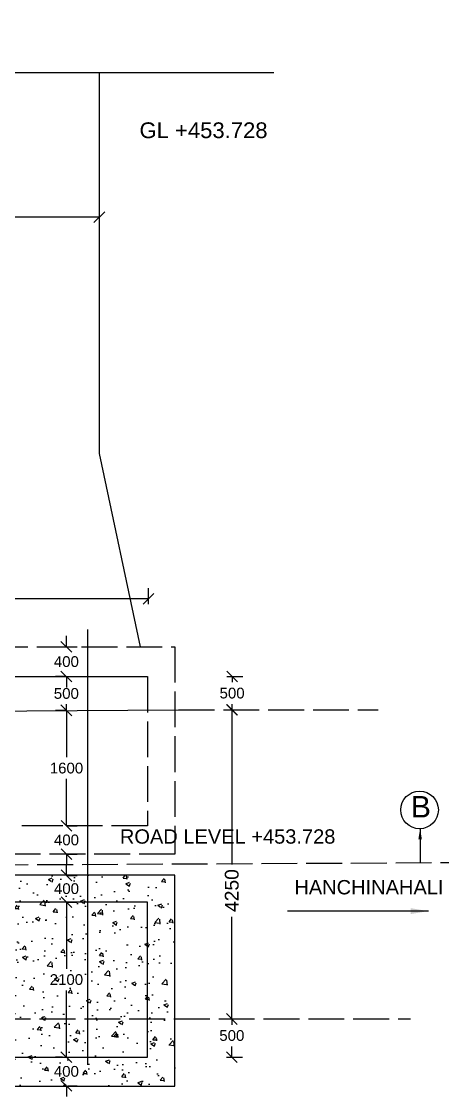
# Model space of a CAD drawing. Header units: inches. Extents: x 20221.8 to 20320.1, y 17529.5 to 17601.
# Drawn here: x 20280.32 to 20287.36, y 17547.93 to 17565.94 of the extents above; entities that cross this region are included whole.
import ezdxf

# ---------------------------------------------------------------- set-up
doc = ezdxf.new("R2010")
doc.units = ezdxf.units.IN
doc.header["$MEASUREMENT"] = 0
doc.linetypes.add('ACAD_ISO02W100', pattern=[15, 12, -3])
for name, color, linetype in [('DIMENSION', 255, 'Continuous'), ('DRAWING', 2, 'Continuous'), ('HATCH', 7, 'Continuous'), ('TEXT', 255, 'Continuous')]:
    doc.layers.add(name, color=color, linetype=linetype)
doc.styles.get("Standard").update_dxf_attribs({"font": 'arial.ttf'})
doc.dimstyles.get("Standard").update_dxf_attribs({"dimtxt": 0.18, "dimasz": 0.18, "dimexe": 0.18, "dimexo": 0.0625, "dimgap": 0.09, "dimtad": 0, "dimtih": 1, "dimtoh": 1, "dimdec": 4, "dimzin": 0, "dimdsep": 46, "dimtxsty": 'Standard', "dimblk": 'OBLIQUE', "dimcen": 0.09, "dimadec": 0, "dimazin": 0, "dimtfac": 1, "dimtdec": 4, "dimtofl": 0, "dimtmove": 0, "dimatfit": 3, "dimfxl": 1, "dimtolj": 1, "dimtzin": 0, "dimarcsym": 0})

# ---------------------------------------------------------------- blocks, each defined once
blk = doc.blocks.new('_Oblique')
at = {"color": 0, "linetype": 'ByBlock', "lineweight": -2}
blk.add_line((-0.5, -0.5), (0.5, 0.5), dxfattribs=at)
blk = doc.blocks.new('*D21')
at = {"layer": 'Defpoints', "color": 0, "transparency": 16777216}
for p in [(20283.688, 17554.968), (20283.688, 17554.413), (20283.839, 17554.413)]:
    blk.add_point(p, dxfattribs=at)
at = {"layer": 'TEXT', "color": 0, "lineweight": -2, "transparency": 16777216}
for p, q in [((20283.75, 17554.968), (20284.019, 17554.968)), ((20283.839, 17554.968), (20283.839, 17554.873)), ((20283.839, 17554.413), (20283.839, 17554.509)), ((20283.75, 17554.413), (20284.019, 17554.413))]:
    blk.add_line(p, q, dxfattribs=at)
at = {"layer": 'TEXT', "color": 0, "lineweight": -2, "transparency": 16777216, "xscale": 0.18, "yscale": 0.18, "zscale": 0.18}
for p, rotation in [((20283.839, 17554.968), 90), ((20283.839, 17554.413), 270)]:
    blk.add_blockref('_Oblique', p, dxfattribs=dict(at, rotation=rotation))
at = {"layer": 'TEXT', "color": 0, "transparency": 16777216, "insert": (20283.839, 17554.691), "char_height": 0.18, "attachment_point": 5}
blk.add_mtext('\\A1;500', dxfattribs=at)
blk = doc.blocks.new('*D22')
at = {"layer": 'Defpoints', "color": 0, "transparency": 16777216}
for p in [(20283.688, 17554.413), (20283.688, 17549.233), (20283.835, 17549.233)]:
    blk.add_point(p, dxfattribs=at)
at = {"layer": 'DIMENSION', "color": 0, "lineweight": -2, "transparency": 16777216}
for p, q in [((20283.75, 17554.413), (20284.015, 17554.413)), ((20283.835, 17554.413), (20283.835, 17551.823)), ((20283.835, 17549.233), (20283.835, 17550.945)), ((20283.75, 17549.233), (20284.015, 17549.233))]:
    blk.add_line(p, q, dxfattribs=at)
at = {"layer": 'DIMENSION', "color": 0, "lineweight": -2, "transparency": 16777216, "xscale": 0.18, "yscale": 0.18, "zscale": 0.18}
for p, rotation in [((20283.835, 17554.413), 90), ((20283.835, 17549.233), 270)]:
    blk.add_blockref('_Oblique', p, dxfattribs=dict(at, rotation=rotation))
at = {"layer": 'DIMENSION', "color": 0, "transparency": 16777216, "insert": (20283.835, 17551.384), "char_height": 0.2308, "attachment_point": 5, "rotation": 90}
blk.add_mtext('\\A1;4250', dxfattribs=at)
blk = doc.blocks.new('*D23')
at = {"layer": 'Defpoints', "color": 0, "transparency": 16777216}
for p in [(20283.684, 17549.233), (20283.684, 17548.594), (20283.835, 17548.594)]:
    blk.add_point(p, dxfattribs=at)
at = {"layer": 'DIMENSION', "color": 0, "lineweight": -2, "transparency": 16777216}
for p, q in [((20283.747, 17549.233), (20284.015, 17549.233)), ((20283.835, 17549.233), (20283.835, 17549.137)), ((20283.835, 17548.594), (20283.835, 17548.773)), ((20283.747, 17548.594), (20284.015, 17548.594))]:
    blk.add_line(p, q, dxfattribs=at)
at = {"layer": 'DIMENSION', "color": 0, "lineweight": -2, "transparency": 16777216, "xscale": 0.18, "yscale": 0.18, "zscale": 0.18}
for p, rotation in [((20283.835, 17549.233), 90), ((20283.835, 17548.594), 270)]:
    blk.add_blockref('_Oblique', p, dxfattribs=dict(at, rotation=rotation))
at = {"layer": 'DIMENSION', "color": 0, "transparency": 16777216, "insert": (20283.835, 17548.955), "char_height": 0.18, "attachment_point": 5}
blk.add_mtext('\\A1;500', dxfattribs=at)
blk = doc.blocks.new('*D25')
at = {"layer": 'Defpoints', "color": 0, "transparency": 16777216}
for p in [(20282.44, 17556.27), (20275.175, 17556.118), (20282.44, 17556.118)]:
    blk.add_point(p, dxfattribs=at)
at = {"layer": 'DIMENSION', "color": 0, "lineweight": -2, "transparency": 16777216}
for p, q in [((20275.175, 17556.181), (20275.175, 17556.45)), ((20282.44, 17556.181), (20282.44, 17556.45)), ((20275.175, 17556.27), (20278.373, 17556.27)), ((20282.44, 17556.27), (20279.242, 17556.27))]:
    blk.add_line(p, q, dxfattribs=at)
at = {"layer": 'DIMENSION', "color": 0, "lineweight": -2, "transparency": 16777216, "xscale": 0.18, "yscale": 0.18, "zscale": 0.18, "rotation": 180}
blk.add_blockref('_Oblique', (20275.175, 17556.27), dxfattribs=at)
at = {"layer": 'DIMENSION', "color": 0, "lineweight": -2, "transparency": 16777216, "xscale": 0.18, "yscale": 0.18, "zscale": 0.18}
blk.add_blockref('_Oblique', (20282.44, 17556.27), dxfattribs=at)
at = {"layer": 'DIMENSION', "color": 0, "transparency": 16777216, "insert": (20278.808, 17556.27), "char_height": 0.2308, "attachment_point": 5}
blk.add_mtext('\\A1;6600', dxfattribs=at)
blk = doc.blocks.new('*D61')
at = {"layer": 'Defpoints', "color": 0, "transparency": 16777216}
for p in [(20281.029, 17548.594), (20281.029, 17548.114), (20281.066, 17548.114)]:
    blk.add_point(p, dxfattribs=at)
at = {"layer": 'DIMENSION', "color": 0, "lineweight": -2, "transparency": 16777216}
for p, q in [((20281.066, 17548.594), (20281.066, 17548.774)), ((20281.091, 17548.594), (20281.246, 17548.594)), ((20281.066, 17548.114), (20281.066, 17547.934)), ((20281.091, 17548.114), (20281.246, 17548.114))]:
    blk.add_line(p, q, dxfattribs=at)
at = {"layer": 'DIMENSION', "color": 0, "lineweight": -2, "transparency": 16777216, "xscale": 0.18, "yscale": 0.18, "zscale": 0.18}
for p, rotation in [((20281.066, 17548.594), 270), ((20281.066, 17548.114), 90)]:
    blk.add_blockref('_Oblique', p, dxfattribs=dict(at, rotation=rotation))
at = {"layer": 'DIMENSION', "color": 0, "transparency": 16777216, "insert": (20281.066, 17548.354), "char_height": 0.18, "attachment_point": 5}
blk.add_mtext('\\A1;400', dxfattribs=at)
blk = doc.blocks.new('*D62')
at = {"layer": 'Defpoints', "color": 0, "transparency": 16777216}
for p in [(20281.029, 17555.469), (20281.029, 17554.968), (20281.066, 17554.968)]:
    blk.add_point(p, dxfattribs=at)
at = {"layer": 'DIMENSION', "color": 0, "lineweight": -2, "transparency": 16777216}
for p, q in [((20281.066, 17555.469), (20281.066, 17555.649)), ((20281.091, 17555.469), (20281.246, 17555.469)), ((20281.066, 17554.968), (20281.066, 17554.788)), ((20281.091, 17554.968), (20281.246, 17554.968))]:
    blk.add_line(p, q, dxfattribs=at)
at = {"layer": 'DIMENSION', "color": 0, "lineweight": -2, "transparency": 16777216, "xscale": 0.18, "yscale": 0.18, "zscale": 0.18}
for p, rotation in [((20281.066, 17555.469), 270), ((20281.066, 17554.968), 90)]:
    blk.add_blockref('_Oblique', p, dxfattribs=dict(at, rotation=rotation))
at = {"layer": 'DIMENSION', "color": 0, "transparency": 16777216, "insert": (20281.066, 17555.219), "char_height": 0.18, "attachment_point": 5}
blk.add_mtext('\\A1;400', dxfattribs=at)
blk = doc.blocks.new('*D63')
at = {"layer": 'Defpoints', "color": 0, "transparency": 16777216}
for p in [(20281.114, 17554.968), (20281.066, 17554.403), (20281.114, 17554.403)]:
    blk.add_point(p, dxfattribs=at)
at = {"layer": 'DIMENSION', "color": 0, "lineweight": -2, "transparency": 16777216}
for p, q in [((20281.051, 17554.968), (20280.886, 17554.968)), ((20281.066, 17554.968), (20281.066, 17554.867)), ((20281.066, 17554.403), (20281.066, 17554.504)), ((20281.051, 17554.403), (20280.886, 17554.403))]:
    blk.add_line(p, q, dxfattribs=at)
at = {"layer": 'DIMENSION', "color": 0, "lineweight": -2, "transparency": 16777216, "xscale": 0.18, "yscale": 0.18, "zscale": 0.18}
for p, rotation in [((20281.066, 17554.968), 90), ((20281.066, 17554.403), 270)]:
    blk.add_blockref('_Oblique', p, dxfattribs=dict(at, rotation=rotation))
at = {"layer": 'DIMENSION', "color": 0, "transparency": 16777216, "insert": (20281.066, 17554.685), "char_height": 0.18, "attachment_point": 5}
blk.add_mtext('\\A1;500', dxfattribs=at)
blk = doc.blocks.new('*D64')
at = {"layer": 'Defpoints', "color": 0, "transparency": 16777216}
for p in [(20281.068, 17554.401), (20281.068, 17552.469), (20281.068, 17552.469)]:
    blk.add_point(p, dxfattribs=at)
at = {"layer": 'DIMENSION', "color": 0, "lineweight": -2, "transparency": 16777216}
for p, q in [((20281.005, 17554.401), (20280.888, 17554.401)), ((20281.068, 17554.401), (20281.068, 17553.617)), ((20281.068, 17552.469), (20281.068, 17553.253)), ((20281.005, 17552.469), (20280.888, 17552.469))]:
    blk.add_line(p, q, dxfattribs=at)
at = {"layer": 'DIMENSION', "color": 0, "lineweight": -2, "transparency": 16777216, "xscale": 0.18, "yscale": 0.18, "zscale": 0.18}
for p, rotation in [((20281.068, 17554.401), 90), ((20281.068, 17552.469), 270)]:
    blk.add_blockref('_Oblique', p, dxfattribs=dict(at, rotation=rotation))
at = {"layer": 'DIMENSION', "color": 0, "transparency": 16777216, "insert": (20281.068, 17553.435), "char_height": 0.18, "attachment_point": 5}
blk.add_mtext('\\A1;1600', dxfattribs=at)
blk = doc.blocks.new('*D65')
at = {"layer": 'Defpoints', "color": 0, "transparency": 16777216}
for p in [(20281.031, 17552.469), (20281.031, 17551.993), (20281.068, 17551.993)]:
    blk.add_point(p, dxfattribs=at)
at = {"layer": 'DIMENSION', "color": 0, "lineweight": -2, "transparency": 16777216}
for p, q in [((20281.068, 17552.469), (20281.068, 17552.649)), ((20281.093, 17552.469), (20281.248, 17552.469)), ((20281.068, 17551.993), (20281.068, 17551.813)), ((20281.093, 17551.993), (20281.248, 17551.993))]:
    blk.add_line(p, q, dxfattribs=at)
at = {"layer": 'DIMENSION', "color": 0, "lineweight": -2, "transparency": 16777216, "xscale": 0.18, "yscale": 0.18, "zscale": 0.18}
for p, rotation in [((20281.068, 17552.469), 270), ((20281.068, 17551.993), 90)]:
    blk.add_blockref('_Oblique', p, dxfattribs=dict(at, rotation=rotation))
at = {"layer": 'DIMENSION', "color": 0, "transparency": 16777216, "insert": (20281.068, 17552.231), "char_height": 0.18, "attachment_point": 5}
blk.add_mtext('\\A1;400', dxfattribs=at)
blk = doc.blocks.new('*D66')
at = {"layer": 'Defpoints', "color": 0, "transparency": 16777216}
for p in [(20281.031, 17551.639), (20281.031, 17551.191), (20281.068, 17551.191)]:
    blk.add_point(p, dxfattribs=at)
at = {"layer": 'DIMENSION', "color": 0, "lineweight": -2, "transparency": 16777216}
for p, q in [((20281.068, 17551.639), (20281.068, 17551.819)), ((20281.093, 17551.639), (20281.248, 17551.639)), ((20281.068, 17551.191), (20281.068, 17551.011)), ((20281.093, 17551.191), (20281.248, 17551.191))]:
    blk.add_line(p, q, dxfattribs=at)
at = {"layer": 'DIMENSION', "color": 0, "lineweight": -2, "transparency": 16777216, "xscale": 0.18, "yscale": 0.18, "zscale": 0.18}
for p, rotation in [((20281.068, 17551.639), 270), ((20281.068, 17551.191), 90)]:
    blk.add_blockref('_Oblique', p, dxfattribs=dict(at, rotation=rotation))
at = {"layer": 'DIMENSION', "color": 0, "transparency": 16777216, "insert": (20281.068, 17551.415), "char_height": 0.18, "attachment_point": 5}
blk.add_mtext('\\A1;400', dxfattribs=at)
blk = doc.blocks.new('*D67')
at = {"layer": 'Defpoints', "color": 0, "transparency": 16777216}
for p in [(20281.068, 17551.191), (20281.066, 17548.594), (20281.066, 17548.594)]:
    blk.add_point(p, dxfattribs=at)
at = {"layer": 'DIMENSION', "color": 0, "lineweight": -2, "transparency": 16777216}
for p, q in [((20281.005, 17551.191), (20280.888, 17551.191)), ((20281.068, 17551.191), (20281.067, 17550.074)), ((20281.066, 17548.594), (20281.067, 17549.71)), ((20281.003, 17548.594), (20280.886, 17548.594))]:
    blk.add_line(p, q, dxfattribs=at)
at = {"layer": 'DIMENSION', "color": 0, "lineweight": -2, "transparency": 16777216, "xscale": 0.18, "yscale": 0.18, "zscale": 0.18}
for p, rotation in [((20281.068, 17551.191), 89.95404563163424), ((20281.066, 17548.594), 269.9540456316342)]:
    blk.add_blockref('_Oblique', p, dxfattribs=dict(at, rotation=rotation))
at = {"layer": 'DIMENSION', "color": 0, "transparency": 16777216, "insert": (20281.067, 17549.892), "char_height": 0.18, "attachment_point": 5}
blk.add_mtext('\\A1;2100', dxfattribs=at)
blk = doc.blocks.new('*D70')
at = {"layer": 'Defpoints', "color": 0, "transparency": 16777216}
for p in [(20272.496, 17562.667), (20272.496, 17562.345), (20281.618, 17562.345)]:
    blk.add_point(p, dxfattribs=at)
at = {"layer": 'DIMENSION', "color": 0, "lineweight": -2, "transparency": 16777216}
for p, q in [((20272.496, 17562.407), (20272.496, 17562.847)), ((20281.618, 17562.407), (20281.618, 17562.847)), ((20272.496, 17562.667), (20276.624, 17562.667)), ((20281.618, 17562.667), (20277.49, 17562.667))]:
    blk.add_line(p, q, dxfattribs=at)
at = {"layer": 'DIMENSION', "color": 0, "lineweight": -2, "transparency": 16777216, "xscale": 0.18, "yscale": 0.18, "zscale": 0.18, "rotation": 180}
blk.add_blockref('_Oblique', (20272.496, 17562.667), dxfattribs=at)
at = {"layer": 'DIMENSION', "color": 0, "lineweight": -2, "transparency": 16777216, "xscale": 0.18, "yscale": 0.18, "zscale": 0.18}
blk.add_blockref('_Oblique', (20281.618, 17562.667), dxfattribs=at)
at = {"layer": 'DIMENSION', "color": 0, "transparency": 16777216, "insert": (20277.057, 17562.667), "char_height": 0.2308, "attachment_point": 5}
blk.add_mtext('\\A1;7554', dxfattribs=at)

msp = doc.modelspace()

# ---------------------------------------------------------------- hatches: boundary and pattern name
at = {"layer": 'HATCH'}
h = msp.add_hatch(dxfattribs=at)
h.set_pattern_fill('AR-CONC', color=256, scale=0.09, style=0)
h.set_pattern_definition([(50, (0, 0), (0.645534164, -0.056476921), [0.0675, -0.7425]), (355, (0, 0), (-0.1248762, 0.67697292), [0.054, -0.594]), (100.4514, (0.0538, -0.0047), (0.520658444, 0.620495588), [0.057366171, -0.6310279]), (46.1842, (0, 0.18), (0.960516944, -0.148967113), [0.10125, -1.11375]), (96.6356, (0.08, 0.1676), (0.841196435, 0.876706084), [0.08604926, -0.9465417]), (351.1842, (0, 0.18), (0.84119575, 0.87670674), [0.081, -0.891]), (21, (0.09, 0.135), (0.537216347, -0.362357002), [0.0675, -0.7425]), (326, (0.09, 0.135), (0.218983799, 0.65263504), [0.054, -0.594]), (71.4514, (0.13477, 0.1048), (0.756200366, 0.290277447), [0.057366171, -0.6310279]), (37.5, (0, 0), (0.0109438698, 0.2996044684), [0, -0.5868, 0, -0.603, 0, -0.59625]), (7.5, (0, 0), (0.2367625837, 0.3549705407), [0, -0.3438, 0, -0.5733, 0, -0.22725]), (327.5, (-0.2007, 0), (0.4804401926, -0.0202993846), [0, -0.225, 0, -0.702, 0, -0.9315]), (317.5, (-0.2907, 0), (0.5248675524, 0.090094484), [0, -0.2925, 0, -0.4662, 0, -0.6615])])
h.paths.add_polyline_path([(20271.57074, 17551.77275), (20271.57074, 17548.10777), (20282.88359, 17548.10777), (20282.88359, 17551.63963), (20276.51133, 17551.63963), (20276.51133, 17551.79558)])

# ---------------------------------------------------------------- linework, layer by layer
at = {"layer": 'DIMENSION'}
msp.add_lwpolyline([(20281.424, 17548.4649), (20281.424, 17555.75683)], dxfattribs=at)
msp.add_circle((20286.97589, 17552.73453), 0.31474, dxfattribs=at)
at = {"layer": 'DRAWING'}
for points in [[(20224.03596, 17565.04177), (20243.44362, 17565.04177), (20243.44362, 17565.94305), (20243.93565, 17564.62273), (20243.93565, 17565.08896), (20284.53925, 17565.08896)], [(20282.30808, 17555.46491), (20281.61783, 17558.70607), (20281.61783, 17565.08896)], [(20272.07838, 17554.96818), (20282.42288, 17554.96818)], [(20227.06485, 17554.04382), (20282.94469, 17554.41333)], [(20271.57074, 17551.77275), (20271.57074, 17548.10777), (20282.88359, 17548.10777), (20282.88359, 17551.63963), (20275.19406, 17551.63963)], [(20272.07838, 17551.77935), (20272.07838, 17548.59356), (20282.42288, 17548.59356), (20282.42288, 17551.19109), (20275.19406, 17551.19109)]]:
    msp.add_lwpolyline(points, dxfattribs=at)
at = {"layer": 'DRAWING', "linetype": 'ACAD_ISO02W100', "ltscale": 0.05}
for points in [[(20271.57074, 17551.77275), (20271.57074, 17555.46917), (20282.88359, 17555.46917), (20282.88359, 17551.9931), (20275.19406, 17551.9931)], [(20282.42288, 17554.96818), (20282.42288, 17552.4711), (20275.19406, 17552.4711)], [(20282.94469, 17554.41333), (20286.28146, 17554.41333)], [(20252.07909, 17551.67306), (20287.527, 17551.85436)], [(20274.6168, 17549.23273), (20286.82588, 17549.23273)]]:
    msp.add_lwpolyline(points, dxfattribs=at)

# ---------------------------------------------------------------- texts
at = {"layer": 'TEXT', "attachment_point": 1}
for s, insert, char_height, width in [('GL +453.728', (20282.28983, 17564.25322), 0.264, 6.04032), ('B', (20286.83095, 17552.96832), 0.36, 8.2368), ('ROAD LEVEL +453.728', (20281.96173, 17552.40979), 0.24, 5.4912), ('HANCHINAHALI', (20284.88102, 17551.56047), 0.24, 5.4912)]:
    msp.add_mtext(s, dxfattribs=dict(at, insert=insert, char_height=char_height, width=width))

# ---------------------------------------------------------------- dimensions: what is measured, and where the dimension line sits
at = {"layer": 'DIMENSION'}
for base, p1, p2, text, picture, middle in [((20272.49584, 17562.66745), (20281.61783, 17562.3447), (20272.49584, 17562.3447), '7554', '*D70', (20277.05683, 17562.66745)), ((20282.44001, 17556.27023), (20275.17503, 17556.11833), (20282.44001, 17556.11833), '6600', '*D25', (20278.80752, 17556.27023))]:
    dim = msp.add_linear_dim(base=base, p1=p1, p2=p2, text=text, dimstyle='Standard', override={"dimtxt": 0.230769}, dxfattribs=at)
    dim.commit()
    dim.dimension.update_dxf_attribs({"geometry": picture, "text_midpoint": middle})
for base, p1, p2, picture, middle in [((20281.06564, 17554.96791), (20281.02889, 17555.46917), (20281.02889, 17554.96791), '*D62', (20281.06564, 17555.21854)), ((20281.06773, 17551.9931), (20281.03097, 17552.46874), (20281.03097, 17551.9931), '*D65', (20281.06773, 17552.23092)), ((20281.06773, 17551.19109), (20281.03097, 17551.63897), (20281.03097, 17551.19109), '*D66', (20281.06773, 17551.41503)), ((20281.06564, 17548.11404), (20281.02889, 17548.59356), (20281.02889, 17548.11404), '*D61', (20281.06564, 17548.3538))]:
    dim = msp.add_linear_dim(base=base, p1=p1, p2=p2, angle=90, text='400', dimstyle='Standard', dxfattribs=at)
    dim.commit()
    dim.dimension.update_dxf_attribs({"geometry": picture, "text_midpoint": middle})
for p1, p2, distance, text, picture, middle in [((20281.11394, 17554.96791), (20281.11394, 17554.403), -0.04829, '500', '*D63', (20281.06564, 17554.68545)), ((20281.06773, 17554.40091), (20281.06773, 17552.46874), 0, '1600', '*D64', (20281.06773, 17553.43483)), ((20281.06773, 17551.19109), (20281.06564, 17548.59356), 0, '2100', '*D67', (20281.06669, 17549.89232))]:
    dim = msp.add_aligned_dim(p1=p1, p2=p2, distance=distance, text=text, dimstyle='Standard', dxfattribs=at)
    dim.commit()
    dim.dimension.update_dxf_attribs({"geometry": picture, "text_midpoint": middle})
dim = msp.add_linear_dim(base=(20283.83534, 17549.23273), p1=(20283.68789, 17554.41333), p2=(20283.68789, 17549.23273), angle=270, text='4250', dimstyle='Standard', override={"dimtxt": 0.230769}, dxfattribs=at)
dim.commit()
dim.dimension.update_dxf_attribs({"geometry": '*D22', "text_midpoint": (20283.83534, 17551.3842), "dimtype": 161, "text_rotation": 90})
dim = msp.add_linear_dim(base=(20283.83534, 17548.59356), p1=(20283.68412, 17549.23273), p2=(20283.68412, 17548.59356), angle=270, text='500', dimstyle='Standard', dxfattribs=at)
dim.commit()
dim.dimension.update_dxf_attribs({"geometry": '*D23', "text_midpoint": (20283.83534, 17548.9553), "dimtype": 161})
at = {"layer": 'TEXT'}
dim = msp.add_linear_dim(base=(20283.83911, 17554.41333), p1=(20283.68789, 17554.96818), p2=(20283.68789, 17554.41333), angle=270, text='500', dimstyle='Standard', dxfattribs=at)
dim.commit()
dim.dimension.update_dxf_attribs({"geometry": '*D21', "text_midpoint": (20283.83911, 17554.69075), "dimtype": 161})

# ---------------------------------------------------------------- leaders
at = {"layer": 'DIMENSION'}
for points, override in [([(20286.98566, 17552.42174), (20286.98566, 17551.84923)], {"dimgap": 0.09, "dimtad": 0}), ([(20287.12666, 17551.03979), (20284.76894, 17551.03979)], {"dimasz": 0.3, "dimgap": 0.09, "dimtad": 0})]:
    msp.add_leader(points, dimstyle='Standard', override=override, dxfattribs=at)

doc.saveas('drawing.dxf')
